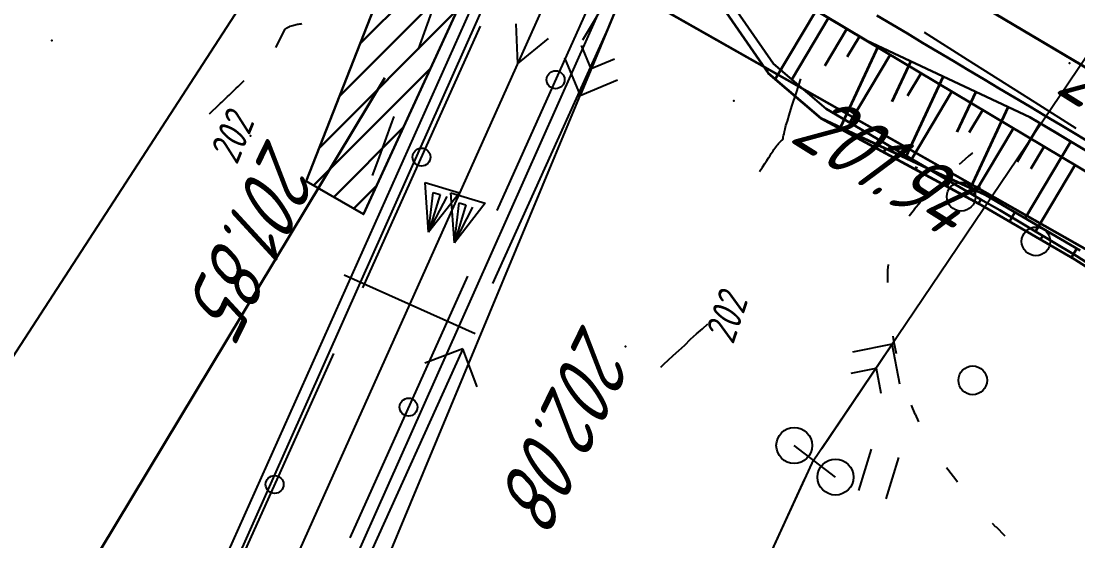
# Model space of a CAD drawing. Header units: millimetres. Extents: x -698 to 8131, y -704 to 4503.
# Drawn here: x 5539.2 to 5598.1, y 3290 to 3319 of the extents above; entities that cross this region are included whole.
import ezdxf
from ezdxf import colors
from ezdxf.entities.mleader import LeaderData, LeaderLine
from ezdxf.math import Vec2, Vec3

# ---------------------------------------------------------------- set-up
doc = ezdxf.new("R2010")
doc.units = ezdxf.units.MM
doc.linetypes.add('CONTI', pattern=[0])
for name, color, linetype, lineweight in [('10', 1, 'Continuous', 35), ('Георешетка', 80, 'Continuous', 30), ('КОПИЯ_ОСЬ_13_ОТКОСЫ', 7, 'Continuous', 30), ('КОПИЯ_ОСЬ_ГРАНИЦЫ_ПОЛОС', 7, 'Continuous', 30), ('ОСЬ_ВЕРХ_ПОКРЫТИЯ_ГРАНИЦЫ_ПОЛОС', 7, 'Continuous', 30), ('ОСЬ_ВЕРХ_ПОКРЫТИЯ_ОСЬ', 1, 'Continuous', 30), ('Ось_примыкания', 1, 'Continuous', 35)]:
    doc.layers.add(name, color=color, linetype=linetype, lineweight=lineweight)
for name, color, linetype in [('GOR_BDEFAULT', 212, 'CONTI'), ('PI_OTDEFAULT', 172, 'CONTI'), ('PI_TTDEFAULT', 5, 'CONTI'), ('PLN_O', 7, 'CONTI'), ('SIT_LDEFAULT', 7, 'CONTI'), ('USLZNDEFAULT', 7, 'CONTI'), ('ZAPSKDEFAULT', 7, 'CONTI'), ('Выноски', 250, 'Continuous'), ('ОСЬ_ВЕРХ_ПОКРЫТИЯ_РАЗБИВКА_КРИВ', 1, 'Continuous'), ('разметка', 7, 'Continuous')]:
    doc.layers.add(name, color=color, linetype=linetype)
doc.styles.add('eskd', font='isocpeui.ttf', dxfattribs={"width": 1.2})
doc.styles.add('SHRFT', font='isocpeui.ttf', dxfattribs={"width": 3.5})
doc.styles.add('ГОСТ', font='isocpeui.ttf', dxfattribs={"height": 4})

# ---------------------------------------------------------------- blocks, each defined once
blk = doc.blocks.new('BL_2011')
at = {"color": 0}
for p, q in [((0, 0), (0, 2.4)), ((1.6, 0), (1.6, 2.4))]:
    blk.add_line(p, q, dxfattribs=at)
blk = doc.blocks.new('BL_20')
at = {"color": 0}
blk.add_circle((0, 0), 1, dxfattribs=at)
blk = doc.blocks.new('BL_4019')
at = {"color": 0}
for p, q in [((0, 0), (-1, 2.6)), ((-1, 2.6), (1, 2.6)), ((1, 2.6), (0, 0)), ((0, 0), (-0.4, 2.2)), ((-0.4, 2.2), (0, 2.2)), ((0, 2.2), (0, 0)), ((0, 0), (0.4, 2.2))]:
    blk.add_line(p, q, dxfattribs=at)
blk = doc.blocks.new('BL_2002')
at = {"color": 0}
blk.add_circle((0, 0), 0.8, dxfattribs=at)

msp = doc.modelspace()

# ---------------------------------------------------------------- hatches: boundary and pattern name
at = {"layer": 'Георешетка', "ltscale": 7}
h = msp.add_hatch(dxfattribs=at)
h.set_pattern_fill('ANSI31', color=256, scale=10, style=0)
h.set_pattern_definition([(45, (-242424.6953, -6436419.1108), (-0.88388347648, 0.88388347648), [])])
h.paths.add_polyline_path([(5567.984, 3329.279), (5548.574, 3340.093), (5546.146, 3335.58), (5557.982, 3329.082), (5560.707, 3327.725), (5561.344, 3325.935), (5555.114, 3310.054), (5558.309, 3308.214)])

# ---------------------------------------------------------------- linework, layer by layer
at = {"layer": '10'}
msp.add_line((5523.553, 3348.784), (5626.023, 3290.704), dxfattribs=at)
msp.add_lwpolyline([(5446.413, 3377.714), (5430.843, 3391.154), (5399.813, 3434.264), (5430.843, 3391.154), (5446.413, 3377.714), (5474.883, 3367.454), (5476.483, 3372.204), (5484.003, 3369.444), (5482.413, 3364.674), (5523.553, 3348.784), (5626.023, 3290.704), (5661.233, 3279.184), (5669.823, 3278.944), (5668.943, 3282.924), (5691.213, 3283.214)], dxfattribs=at)
at = {"layer": 'GOR_BDEFAULT', "color": 212, "elevation": 202, "flags": 128}
for points in [[(5553.409, 3317.5), (5553.939, 3318.53), (5553.989, 3318.57), (5554.039, 3318.6), (5554.099, 3318.63), (5554.159, 3318.66), (5554.219, 3318.69), (5554.289, 3318.71), (5554.359, 3318.73), (5554.429, 3318.75), (5554.489, 3318.77), (5554.559, 3318.79), (5554.629, 3318.8), (5554.689, 3318.81), (5554.749, 3318.82), (5554.809, 3318.83), (5554.859, 3318.84)], [(5553.409, 3317.5), (5553.939, 3318.53), (5553.989, 3318.57), (5554.039, 3318.6), (5554.099, 3318.63), (5554.159, 3318.66), (5554.219, 3318.69), (5554.289, 3318.71), (5554.359, 3318.73), (5554.429, 3318.75), (5554.489, 3318.77), (5554.559, 3318.79), (5554.629, 3318.8), (5554.689, 3318.81), (5554.749, 3318.82), (5554.809, 3318.83), (5554.859, 3318.84)], [(5549.709, 3313.8), (5550.269, 3314.34), (5550.329, 3314.4), (5550.399, 3314.46), (5550.479, 3314.53), (5550.549, 3314.61), (5550.629, 3314.68), (5550.719, 3314.77), (5550.809, 3314.85), (5550.899, 3314.94), (5550.999, 3315.03), (5551.099, 3315.13), (5551.199, 3315.23), (5551.309, 3315.33), (5551.429, 3315.44), (5551.539, 3315.55), (5551.659, 3315.67)], [(5549.709, 3313.8), (5550.269, 3314.34), (5550.329, 3314.4), (5550.399, 3314.46), (5550.479, 3314.53), (5550.549, 3314.61), (5550.629, 3314.68), (5550.719, 3314.77), (5550.809, 3314.85), (5550.899, 3314.94), (5550.999, 3315.03), (5551.099, 3315.13), (5551.199, 3315.23), (5551.309, 3315.33), (5551.429, 3315.44), (5551.539, 3315.55), (5551.659, 3315.67)], [(5580.399, 3310.6), (5580.559, 3310.84), (5580.689, 3311.04), (5580.799, 3311.21), (5580.889, 3311.35), (5580.969, 3311.45), (5581.009, 3311.52), (5581.049, 3311.6), (5581.099, 3311.68), (5581.149, 3311.75), (5581.199, 3311.83), (5581.249, 3311.9), (5581.309, 3311.97), (5581.359, 3312.04), (5581.409, 3312.1), (5581.459, 3312.16), (5581.509, 3312.21), (5581.559, 3312.26), (5581.609, 3312.31), (5581.659, 3312.35), (5581.699, 3312.38), (5581.709, 3312.44), (5581.719, 3312.52), (5581.739, 3312.6), (5581.759, 3312.7), (5581.789, 3312.82), (5581.819, 3312.97), (5581.869, 3313.16), (5581.949, 3313.4), (5582.039, 3313.74), (5582.199, 3314.23), (5582.449, 3315), (5582.689, 3315.76)], [(5574.889, 3299.7), (5575.069, 3299.89), (5575.299, 3300.08), (5575.579, 3300.34), (5575.889, 3300.62), (5576.219, 3300.93), (5576.549, 3301.25), (5576.879, 3301.56), (5577.209, 3301.84), (5577.509, 3302.11)]]:
    msp.add_lwpolyline(points, dxfattribs=at)
at = {"layer": 'PI_TTDEFAULT', "color": 5}
for p in [(5540.919, 3317.9, 202.553), (5597.689, 3316.63, 202.884), (5578.959, 3314.54, 202.287), (5552.009, 3312.58, 201.851), (5572.919, 3300.85, 202.077)]:
    msp.add_point(p, dxfattribs=at)
at = {"layer": 'PLN_O'}
for p, q in [((5572.299, 3323.01), (5565.739, 3308.42)), ((5564.819, 3318.7), (5558.259, 3304.11)), ((5572.109, 3318.94), (5565.499, 3304.36)), ((5564.099, 3304.77), (5557.539, 3290.18)), ((5556.629, 3300.46), (5550.069, 3285.87)), ((5563.849, 3300.72), (5557.239, 3286.15)), ((5563.849, 3300.72), (5561.729, 3299.92)), ((5564.649, 3298.6), (5563.849, 3300.72))]:
    msp.add_line(p, q, dxfattribs=at)
for centre in [(5569.019, 3315.71), (5561.539, 3311.4), (5560.819, 3297.47), (5553.349, 3293.16)]:
    msp.add_circle(centre, 0.5, dxfattribs=at)
at = {"layer": 'SIT_LDEFAULT', "color": 7}
for p, q in [((5543.979, 3274.23), (5574.289, 3341.99)), ((5604.959, 3326.39), (5583.309, 3294.34)), ((5558.139, 3304.42), (5567.559, 3325.55)), ((5570.169, 3323.89), (5547.169, 3272.69)), ((5573.039, 3323.11), (5563.619, 3301.98)), ((5569.759, 3322.98), (5566.889, 3316.59)), ((5550.329, 3266.63), (5573.459, 3322.22)), ((5573.079, 3321.3), (5570.389, 3314.83)), ((5562.189, 3319.74), (5561.349, 3317.42)), ((5566.799, 3318.83), (5566.889, 3316.59)), ((5566.889, 3316.59), (5568.619, 3318.01)), ((5589.579, 3318.36), (5591.979, 3316.83)), ((5570.999, 3316.31), (5570.459, 3317.62)), ((5569.519, 3316.93), (5570.389, 3314.83)), ((5572.309, 3316.85), (5570.999, 3316.31)), ((5591.979, 3316.83), (5595.389, 3314.68)), ((5570.389, 3314.83), (5572.479, 3315.7)), ((5595.389, 3314.68), (5598.029, 3313.01)), ((5559.889, 3313.37), (5559.099, 3311.2)), ((5559.999, 3313.66), (5559.889, 3313.37)), ((5592.229, 3311.59), (5592.069, 3311.46)), ((5592.279, 3311.63), (5592.229, 3311.59)), ((5559.099, 3311.2), (5558.799, 3310.37)), ((5591.839, 3311.26), (5591.529, 3310.99)), ((5592.069, 3311.46), (5591.839, 3311.26)), ((5589.379, 3308.88), (5589.019, 3308.48)), ((5589.029, 3308.47), (5588.739, 3308.1)), ((5587.539, 3305.09), (5587.529, 3304.51)), ((5587.569, 3305.41), (5587.539, 3305.09)), ((5557.229, 3304.83), (5564.529, 3301.57)), ((5587.539, 3304.51), (5587.539, 3304.41)), ((5548.369, 3282.5), (5558.139, 3304.42)), ((5563.619, 3301.98), (5553.849, 3280.06)), ((5583.869, 3295.17), (5587.789, 3300.97)), ((5587.789, 3300.97), (5585.569, 3300.54)), ((5588.219, 3298.75), (5587.789, 3300.97)), ((5587.819, 3301.42), (5587.859, 3301.16)), ((5587.869, 3301.16), (5588.009, 3300.45)), ((5585.499, 3299.37), (5586.889, 3299.64)), ((5586.889, 3299.64), (5587.159, 3298.25)), ((5588.859, 3297.57), (5589.059, 3297.07)), ((5589.069, 3297.07), (5589.259, 3296.65)), ((5584.629, 3293.57), (5582.329, 3295.33)), ((5583.309, 3294.34), (5563.059, 3250.54)), ((5590.829, 3294.1), (5590.889, 3294.02)), ((5590.889, 3294.02), (5591.389, 3293.37)), ((5582.889, 3293.43), (5579.949, 3287.08)), ((5591.389, 3293.37), (5591.439, 3293.31)), ((5593.369, 3291.01), (5593.559, 3290.8)), ((5593.569, 3290.81), (5594.069, 3290.3))]:
    msp.add_line(p, q, dxfattribs=at)
at = {"layer": 'Георешетка', "ltscale": 7}
msp.add_lwpolyline([(5548.574, 3340.093), (5546.146, 3335.58), (5557.982, 3329.082), (5560.707, 3327.725), (5561.344, 3325.935), (5555.114, 3310.054), (5558.309, 3308.214), (5567.984, 3329.279), (5548.574, 3340.093)], dxfattribs=at)
at = {"layer": 'Георешетка', "color": 1, "ltscale": 7}
msp.add_lwpolyline([(5464.821, 3265.371), (5514.531, 3241.293), (5559.491, 3315.811)], dxfattribs=at)
at = {"layer": 'КОПИЯ_ОСЬ_13_ОТКОСЫ'}
for points in [[(5505.143, 3361.409), (5510.326, 3359.359), (5515.388, 3357.292), (5519.883, 3355.391), (5524.347, 3353.433), (5525.236, 3353.034), (5526.124, 3352.632), (5528.346, 3351.325), (5531.563, 3349.367), (5534.582, 3347.47), (5538.7, 3345.363), (5542.797, 3343.2), (5547.329, 3340.737), (5552.123, 3338.06), (5557.219, 3335.147), (5562.89, 3331.842), (5565.929, 3330.05), (5570.219, 3327.506), (5605.26, 3306.63)], [(5536.318, 3340.757), (5540.343, 3338.594), (5544.802, 3336.129), (5546.168, 3335.361), (5551.252, 3332.556), (5556.329, 3329.692), (5558.022, 3328.726), (5559.913, 3328.488), (5561.806, 3328.246), (5564.651, 3327.875), (5568.158, 3327.287), (5569.914, 3326.989), (5571.63, 3325.969), (5578.673, 3320.204), (5581.178, 3316.585), (5584.117, 3314.091), (5590.326, 3310.445), (5592.744, 3309.033), (5593.788, 3308.441), (5598.085, 3305.885), (5602.965, 3302.746)], [(5584.246, 3319.149), (5582.201, 3315.717)], [(5585.964, 3318.126), (5585.283, 3316.981)], [(5587.683, 3317.102), (5585.43, 3313.32)], [(5589.401, 3316.078), (5588.65, 3314.818)], [(5591.119, 3315.055), (5588.879, 3311.295)], [(5592.838, 3314.031), (5592.09, 3312.778)], [(5594.556, 3313.007), (5592.331, 3309.274)], [(5596.274, 3311.984), (5595.532, 3310.739)], [(5597.992, 3310.96), (5595.784, 3307.254)]]:
    msp.add_lwpolyline(points, dxfattribs=at)
at = {"layer": 'КОПИЯ_ОСЬ_ГРАНИЦЫ_ПОЛОС'}
for points in [[(5559.511, 3333.928), (5586.367, 3317.886), (5595.467, 3313.628), (5605.769, 3307.491)], [(5595.467, 3313.627), (5596.061, 3313.273), (5596.914, 3312.765), (5597.768, 3312.257), (5598.621, 3311.748)]]:
    msp.add_lwpolyline(points, dxfattribs=at)
at = {"layer": 'ОСЬ_ВЕРХ_ПОКРЫТИЯ_ГРАНИЦЫ_ПОЛОС'}
msp.add_lwpolyline([(5586.931, 3319.296), (5587.785, 3318.787), (5588.638, 3318.279), (5589.491, 3317.77), (5590.344, 3317.262), (5591.198, 3316.753), (5592.051, 3316.245), (5592.904, 3315.737), (5593.757, 3315.228), (5594.611, 3314.72), (5595.464, 3314.211), (5596.317, 3313.703), (5597.17, 3313.195), (5598.024, 3312.686), (5598.877, 3312.178)], dxfattribs=at)
at = {"layer": 'ОСЬ_ВЕРХ_ПОКРЫТИЯ_ГРАНИЦЫ_ПОЛОС', "linetype": 'Continuous'}
msp.add_lwpolyline([(5598.877, 3312.178), (5598.024, 3312.686), (5597.17, 3313.195), (5596.317, 3313.703), (5595.464, 3314.211), (5594.611, 3314.72), (5593.757, 3315.228), (5592.904, 3315.737), (5592.051, 3316.245), (5591.198, 3316.753), (5590.344, 3317.262), (5589.491, 3317.77), (5588.638, 3318.279), (5587.785, 3318.787), (5586.931, 3319.296)], dxfattribs=at)
at = {"layer": 'ОСЬ_ВЕРХ_ПОКРЫТИЯ_ОСЬ'}
msp.add_lwpolyline([(5577.153, 3329.096), (5604.645, 3312.799)], dxfattribs=at)
at = {"layer": 'ОСЬ_ВЕРХ_ПОКРЫТИЯ_РАЗБИВКА_КРИВ'}
msp.add_line((5577.153, 3329.096), (5570.524, 3317.913), dxfattribs=at)
at = {"layer": 'Ось_примыкания', "color": 0}
for p, q in [((5583.549, 3319.569), (5581.261, 3315.739)), ((5585.266, 3318.543), (5584.037, 3316.485)), ((5587.017, 3317.582), (5584.904, 3313.065)), ((5588.828, 3316.734), (5587.772, 3314.476)), ((5590.64, 3315.886), (5588.527, 3311.37)), ((5592.452, 3315.039), (5591.395, 3312.781)), ((5594.263, 3314.191), (5592.152, 3309.68)), ((5583.811, 3313.575), (5583.811, 3313.575)), ((5596.043, 3313.285), (5594.766, 3311.141)), ((5585.57, 3312.622), (5585.598, 3312.674)), ((5597.762, 3312.261), (5595.216, 3307.988)), ((5587.328, 3311.669), (5587.441, 3311.878)), ((5589.086, 3310.716), (5589.171, 3310.873)), ((5590.845, 3309.763), (5591.072, 3310.182)), ((5592.603, 3308.81), (5592.746, 3309.074)), ((5594.333, 3307.807), (5594.636, 3308.329)), ((5596.064, 3306.804), (5596.212, 3307.059)), ((5597.794, 3305.801), (5598.084, 3306.301))]:
    msp.add_line(p, q, dxfattribs=at)
for points in [[(5573.826, 3325.377), (5578.368, 3319.688), (5580.872, 3316.069), (5583.811, 3313.575), (5590.365, 3310.511), (5592.916, 3309.324), (5593.958, 3308.728), (5598.268, 3306.193)], [(5583.811, 3313.575), (5583.811, 3313.575), (5583.811, 3313.575), (5583.811, 3313.575), (5592.61, 3308.806), (5597.973, 3305.696), (5602.872, 3302.589)]]:
    msp.add_lwpolyline(points, dxfattribs=at)
at = {"layer": 'разметка', "lineweight": 30, "ltscale": 7}
msp.add_lwpolyline([(5574.634, 3330.589), (5605.378, 3312.365, 0.003993), (5616.377, 3305.925, 0.027349), (5636.481, 3295.755, 0.067677), (5664.204, 3287.851, 0.015621), (5664.204, 3287.851, 0.028676), (5691.639, 3285.693, 0.004766), (5696.931, 3285.484, 0.026772), (5714.599, 3285.521), (5714.599, 3285.521, 0.158784), (5760.705, 3303.84, 0.047128), (5776.42, 3319.898, 0.010779), (5798.268, 3348.443), (5798.268, 3348.443)], format="xyb", dxfattribs=at)

# ---------------------------------------------------------------- block references
at = {"layer": 'USLZNDEFAULT', "color": 7, "rotation": 342.9999999999999}
for name, p in [('BL_4019', (5561.939, 3307.21)), ('BL_4019', (5563.379, 3306.63)), ('BL_20', (5582.329, 3295.33)), ('BL_20', (5584.629, 3293.57))]:
    msp.add_blockref(name, p, dxfattribs=at)
at = {"layer": 'ZAPSKDEFAULT', "color": 7, "rotation": 342.9999999999999}
for name, p in [('BL_2002', (5591.636, 3309.191)), ('BL_2002', (5595.809, 3306.703)), ('BL_2002', (5592.283, 3298.963, 201.5)), ('BL_2011', (5585.929, 3292.83))]:
    msp.add_blockref(name, p, dxfattribs=at)

# ---------------------------------------------------------------- texts
at = {"layer": 'GOR_BDEFAULT', "color": 212, "style": 'SHRFT', "width": 0.75}
for rotation, p in [(67.62548, (5551.248, 3310.916, 202)), (67.62548, (5551.248, 3310.916, 202)), (71.21452, (5578.921, 3300.908, 202))]:
    msp.add_text('202', height=1.7223, rotation=rotation, dxfattribs=at).set_placement(p)
at = {"layer": 'PI_OTDEFAULT', "color": 172, "style": 'eskd', "oblique": 10, "width": 0.8}
for s, rotation, p in [('202.88', 328, (5596.779, 3315.07)), ('201.94', 328, (5581.963, 3312.338, -201.5)), ('201.85', 244, (5553.013, 3312.659)), ('202.08', 244, (5570.586, 3302.315))]:
    msp.add_text(s, height=3.5, rotation=rotation, dxfattribs=at).set_placement(p)

# ---------------------------------------------------------------- leaders
at = {"layer": 'Выноски', "linetype": 'Continuous'}
ml = msp.add_multileader_mtext('Standard', dxfattribs=at)
ml.set_content('Ж/б труба, {\\Fgost|c204;%%C} 0,75м, L-14,2 м', color=256, style='ГОСТ')
ml.set_leader_properties()
ml.build(insert=Vec2(0, 0))
ml.multileader.update_dxf_attribs({"text_left_attachment_type": 5, "text_right_attachment_type": 5, "dogleg_length": 0, "arrow_head_size": 0.18})
ctx = ml.context
ctx.base_point, ctx.arrow_head_size, ctx.landing_gap_size, ctx.plane_origin, ctx.plane_x_axis, ctx.plane_y_axis = Vec3(5438.192, 3325.414), 0.18, 0, Vec3(5538.611, 3232.586), Vec3(0.937456, -0.348103), Vec3(0.348103, 0.937456)
ctx.left_attachment, ctx.right_attachment, ctx.text_align_type = 5, 5, 2
notes = []
notes.append((ctx, [(0, (1, 1, 0), (5532.353, 3290.449), (-0.937456, 0.348103), 0, [(0, [(5562.94, 3337.521)], 0, [])])]))
ctx.mtext.insert, ctx.mtext.text_direction, ctx.mtext.rotation, ctx.mtext.alignment, ctx.mtext.flow_direction = Vec3(5534.334, 3295.783), Vec3(0.937456, -0.348103), 5.927638, 3, 5
for ctx, leaders in notes:
    for number, flags, end, landing, length, lines in leaders:
        leader = LeaderData()
        leader.index, (leader.has_last_leader_line, leader.has_dogleg_vector, leader.attachment_direction) = number, flags
        leader.last_leader_point, leader.dogleg_vector, leader.dogleg_length = Vec3(end), Vec3(landing), length
        for number, points, colour, breaks in lines:
            line = LeaderLine()
            line.index, line.vertices, line.color, line.breaks = number, Vec3.list(points), colors.encode_raw_color(colour), breaks
            leader.lines.append(line)
        ctx.leaders.append(leader)

doc.saveas('drawing.dxf')
